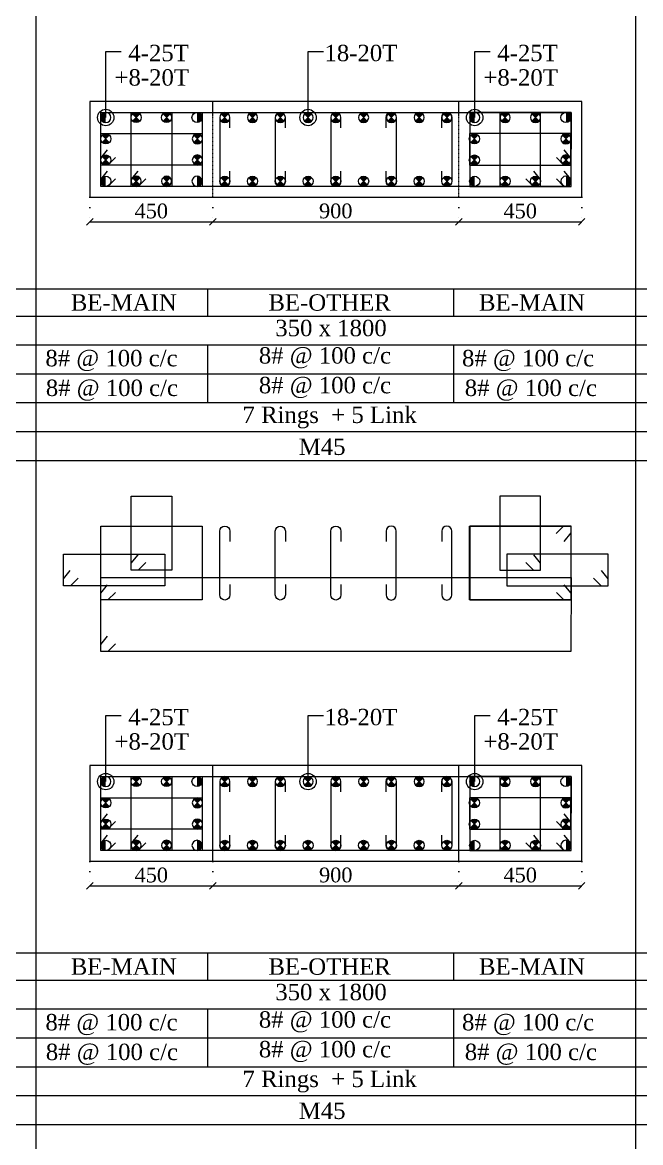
# Model space of a CAD drawing. Header units: millimetres. Extents: x 303 to 27724, y 300 to 68956.
# Drawn here: x 14513 to 16775, y 17900 to 21996 of the extents above; entities that cross this region are included whole.
import ezdxf

# ---------------------------------------------------------------- set-up
doc = ezdxf.new("R2010")
doc.units = ezdxf.units.MM
doc.linetypes.add('( Hidden )', pattern=[0.375, 0.25, -0.125])
doc.linetypes.add('DOT2', pattern=[0.125, 0, -0.125])
doc.layers.get('Defpoints').update_dxf_attribs({"lineweight": 0})
for name, color, linetype, lineweight in [('S-COL. STEEL DIA', 1, 'Continuous', 9), ('S-DIM FOOTING', 7, 'Continuous', 0), ('S-SECTION', 5, 'Continuous', 0), ('S-SECTION MARK', 7, 'Continuous', 0), ('S-SHEET', 7, 'Continuous', 0), ('S-STEEL', 1, 'Continuous', 9), ('S-STEEL-1', 1, 'Continuous', 0), ('S-STEEL-1 C.S.', 106, 'Continuous', 0), ('S-TEXT', 7, 'Continuous', 0)]:
    doc.layers.add(name, color=color, linetype=linetype, lineweight=lineweight)
doc.styles.add('AR', font='ARIALUNI.TTF', dxfattribs={"width": 0.8})
doc.styles.add('S-ROMANS', font='times.ttf')
doc.styles.add('TEXT', font='times.ttf')
doc.dimstyles.new('100', dxfattribs={"dimtxt": 180, "dimasz": 80, "dimexe": 0.18, "dimexo": 0.0625, "dimgap": 1, "dimtad": 1, "dimdec": 0, "dimzin": 0, "dimdsep": 46, "dimtxsty": 'AR', "dimblk": 'DOT', "dimcen": 0.09, "dimse1": 1, "dimse2": 1, "dimclrd": 50, "dimclrt": 256, "dimadec": 0, "dimazin": 0, "dimtfac": 1, "dimtdec": 0, "dimtix": 1, "dimtofl": 0, "dimtmove": 2, "dimatfit": 0, "dimfxl": 1, "dimtolj": 1, "dimtzin": 0, "dimlwd": -1, "dimarcsym": 0})
doc.dimstyles.new('SETU', dxfattribs={"dimtxt": 230, "dimasz": 0.2, "dimexe": 0.1, "dimexo": 0.1, "dimgap": 0.05, "dimtad": 1, "dimdec": 0, "dimzin": 0, "dimdsep": 46, "dimtxsty": 'TEXT', "dimblk": 'OBLIQUE', "dimcen": 0.09, "dimdle": 0.1, "dimclrd": 4, "dimclre": 256, "dimclrt": 256, "dimadec": 1, "dimazin": 0, "dimtfac": 1, "dimtdec": 0, "dimtix": 1, "dimtofl": 0, "dimtmove": 2, "dimatfit": 0, "dimfxl": 1, "dimtolj": 1, "dimtzin": 0, "dimlwd": -1, "dimlwe": -1, "dimarcsym": 1})

# ---------------------------------------------------------------- blocks, each defined once
blk = doc.blocks.new('*U17')
at = {"layer": 'S-COL. STEEL DIA'}
h = blk.add_hatch(color=256, dxfattribs=at)
h.dxf.hatch_style = 1
h.paths.add_polyline_path([(0, 18.5, 0.414214), (-18.5, 0, 0.414214), (0, -18.5)])
at = {"layer": 'S-COL. STEEL DIA', "lineweight": 5}
blk.add_circle((0, 0), 18.5, dxfattribs=at)
blk = doc.blocks.new('*U18')
at = {"layer": 'S-COL. STEEL DIA'}
h = blk.add_hatch(color=256, dxfattribs=at)
h.dxf.hatch_style = 1
h.paths.add_polyline_path([(0, 0), (0, -18.5, 0.198912), (13, -13)])
h.paths.add_polyline_path([(0, 0), (-13, -13, 0.198912), (0, -18.5)])
h.paths.add_polyline_path([(0, 18.5, 0.198912), (-13, 13), (0, 0)])
h.paths.add_polyline_path([(13, 13, 0.198912), (0, 18.5), (0, 0)])
at = {"layer": 'S-COL. STEEL DIA', "lineweight": 5}
for p, q in [((-13, 13), (13, -13)), ((13, 13), (-13, -13))]:
    blk.add_line(p, q, dxfattribs=at)
blk.add_circle((0, 0), 18.5, dxfattribs=at)
blk = doc.blocks.new('_Oblique')
at = {"color": 0, "linetype": 'ByBlock', "lineweight": -2}
blk.add_line((-0.5, -0.5), (0.5, 0.5), dxfattribs=at)
blk = doc.blocks.new('*D1750')
at = {"layer": 'Defpoints', "color": 0}
for p in [(14759.7, 18928.8), (15209.7, 18928.8), (15209.7, 18838.9)]:
    blk.add_point(p, dxfattribs=at)
at = {"layer": 'S-DIM FOOTING', "linetype": 'DOT2', "ltscale": 300}
for p, q in [((14759.7, 18928.7), (14759.7, 18838.8)), ((15209.7, 18928.7), (15209.7, 18838.8))]:
    blk.add_line(p, q, dxfattribs=at)
at = {"layer": 'S-DIM FOOTING', "ltscale": 300}
blk.add_line((14759.5, 18838.9), (15209.8, 18838.9), dxfattribs=at)
at = {"layer": 'S-DIM FOOTING', "linetype": 'ByBlock', "xscale": 24, "yscale": 24, "zscale": 24, "rotation": 180}
blk.add_blockref('_Oblique', (14759.7, 18838.9), dxfattribs=at)
at = {"layer": 'S-DIM FOOTING', "linetype": 'ByBlock', "xscale": 24, "yscale": 24, "zscale": 24}
blk.add_blockref('_Oblique', (15209.7, 18838.9), dxfattribs=at)
at = {"layer": 'S-DIM FOOTING', "insert": (14984.7, 18878.4), "char_height": 54, "attachment_point": 5, "style": 'TEXT'}
blk.add_mtext('\\A1;450', dxfattribs=at)
blk = doc.blocks.new('*D1751')
at = {"layer": 'Defpoints', "color": 0}
for p in [(15209.7, 18928.8), (16109.7, 18928.8), (16109.7, 18838.9)]:
    blk.add_point(p, dxfattribs=at)
at = {"layer": 'S-DIM FOOTING', "linetype": 'DOT2', "ltscale": 300}
for p, q in [((15209.7, 18928.7), (15209.7, 18838.8)), ((16109.7, 18928.7), (16109.7, 18838.8))]:
    blk.add_line(p, q, dxfattribs=at)
at = {"layer": 'S-DIM FOOTING', "ltscale": 300}
blk.add_line((15209.5, 18838.9), (16109.8, 18838.9), dxfattribs=at)
at = {"layer": 'S-DIM FOOTING', "linetype": 'ByBlock', "xscale": 24, "yscale": 24, "zscale": 24, "rotation": 180}
blk.add_blockref('_Oblique', (15209.7, 18838.9), dxfattribs=at)
at = {"layer": 'S-DIM FOOTING', "linetype": 'ByBlock', "xscale": 24, "yscale": 24, "zscale": 24}
blk.add_blockref('_Oblique', (16109.7, 18838.9), dxfattribs=at)
at = {"layer": 'S-DIM FOOTING', "insert": (15659.7, 18878.5), "char_height": 54, "attachment_point": 5, "style": 'TEXT'}
blk.add_mtext('\\A1;900', dxfattribs=at)
blk = doc.blocks.new('*D1752')
at = {"layer": 'Defpoints', "color": 0}
for p in [(16109.7, 18928.8), (16559.7, 18928.8), (16559.7, 18838.9)]:
    blk.add_point(p, dxfattribs=at)
at = {"layer": 'S-DIM FOOTING', "linetype": 'DOT2', "ltscale": 300}
for p, q in [((16109.7, 18928.7), (16109.7, 18838.8)), ((16559.7, 18928.7), (16559.7, 18838.8))]:
    blk.add_line(p, q, dxfattribs=at)
at = {"layer": 'S-DIM FOOTING', "ltscale": 300}
blk.add_line((16109.5, 18838.9), (16559.8, 18838.9), dxfattribs=at)
at = {"layer": 'S-DIM FOOTING', "linetype": 'ByBlock', "xscale": 24, "yscale": 24, "zscale": 24, "rotation": 180}
blk.add_blockref('_Oblique', (16109.7, 18838.9), dxfattribs=at)
at = {"layer": 'S-DIM FOOTING', "linetype": 'ByBlock', "xscale": 24, "yscale": 24, "zscale": 24}
blk.add_blockref('_Oblique', (16559.7, 18838.9), dxfattribs=at)
at = {"layer": 'S-DIM FOOTING', "insert": (16334.7, 18878.4), "char_height": 54, "attachment_point": 5, "style": 'TEXT'}
blk.add_mtext('\\A1;450', dxfattribs=at)
blk = doc.blocks.new('_Dot')
at = {"linetype": 'ByBlock', "lineweight": -2}
blk.add_line((-0.5, 0), (-1, 0), dxfattribs=at)
at = {"linetype": 'ByBlock', "const_width": 0.5}
blk.add_lwpolyline([(-0.25, 0, 1), (0.25, 0, 1)], format="xyb", close=True, dxfattribs=at)
blk = doc.blocks.new('*D1806')
at = {"layer": 'Defpoints', "color": 0}
for p in [(14759.7, 21356.8), (15209.7, 21356.8), (15209.7, 21267)]:
    blk.add_point(p, dxfattribs=at)
at = {"layer": 'S-DIM FOOTING', "linetype": 'DOT2', "ltscale": 300}
for p, q in [((14759.7, 21356.7), (14759.7, 21266.9)), ((15209.7, 21356.7), (15209.7, 21266.9))]:
    blk.add_line(p, q, dxfattribs=at)
at = {"layer": 'S-DIM FOOTING', "ltscale": 300}
blk.add_line((14759.5, 21267), (15209.8, 21267), dxfattribs=at)
at = {"layer": 'S-DIM FOOTING', "linetype": 'ByBlock', "xscale": 24, "yscale": 24, "zscale": 24, "rotation": 180}
blk.add_blockref('_Oblique', (14759.7, 21267), dxfattribs=at)
at = {"layer": 'S-DIM FOOTING', "linetype": 'ByBlock', "xscale": 24, "yscale": 24, "zscale": 24}
blk.add_blockref('_Oblique', (15209.7, 21267), dxfattribs=at)
at = {"layer": 'S-DIM FOOTING', "insert": (14984.7, 21306.4), "char_height": 54, "attachment_point": 5, "style": 'TEXT'}
blk.add_mtext('\\A1;450', dxfattribs=at)
blk = doc.blocks.new('*D1807')
at = {"layer": 'Defpoints', "color": 0}
for p in [(15209.7, 21356.8), (16109.7, 21356.8), (16109.7, 21267)]:
    blk.add_point(p, dxfattribs=at)
at = {"layer": 'S-DIM FOOTING', "linetype": 'DOT2', "ltscale": 300}
for p, q in [((15209.7, 21356.7), (15209.7, 21266.9)), ((16109.7, 21356.7), (16109.7, 21266.9))]:
    blk.add_line(p, q, dxfattribs=at)
at = {"layer": 'S-DIM FOOTING', "ltscale": 300}
blk.add_line((15209.5, 21267), (16109.8, 21267), dxfattribs=at)
at = {"layer": 'S-DIM FOOTING', "linetype": 'ByBlock', "xscale": 24, "yscale": 24, "zscale": 24, "rotation": 180}
blk.add_blockref('_Oblique', (15209.7, 21267), dxfattribs=at)
at = {"layer": 'S-DIM FOOTING', "linetype": 'ByBlock', "xscale": 24, "yscale": 24, "zscale": 24}
blk.add_blockref('_Oblique', (16109.7, 21267), dxfattribs=at)
at = {"layer": 'S-DIM FOOTING', "insert": (15659.7, 21306.5), "char_height": 54, "attachment_point": 5, "style": 'TEXT'}
blk.add_mtext('\\A1;900', dxfattribs=at)
blk = doc.blocks.new('*D1808')
at = {"layer": 'Defpoints', "color": 0}
for p in [(16109.7, 21356.8), (16559.7, 21356.8), (16559.7, 21267)]:
    blk.add_point(p, dxfattribs=at)
at = {"layer": 'S-DIM FOOTING', "linetype": 'DOT2', "ltscale": 300}
for p, q in [((16109.7, 21356.7), (16109.7, 21266.9)), ((16559.7, 21356.7), (16559.7, 21266.9))]:
    blk.add_line(p, q, dxfattribs=at)
at = {"layer": 'S-DIM FOOTING', "ltscale": 300}
blk.add_line((16109.5, 21267), (16559.8, 21267), dxfattribs=at)
at = {"layer": 'S-DIM FOOTING', "linetype": 'ByBlock', "xscale": 24, "yscale": 24, "zscale": 24, "rotation": 180}
blk.add_blockref('_Oblique', (16109.7, 21267), dxfattribs=at)
at = {"layer": 'S-DIM FOOTING', "linetype": 'ByBlock', "xscale": 24, "yscale": 24, "zscale": 24}
blk.add_blockref('_Oblique', (16559.7, 21267), dxfattribs=at)
at = {"layer": 'S-DIM FOOTING', "insert": (16334.7, 21306.4), "char_height": 54, "attachment_point": 5, "style": 'TEXT'}
blk.add_mtext('\\A1;450', dxfattribs=at)

msp = doc.modelspace()

# ---------------------------------------------------------------- linework, layer by layer
at = {"layer": 'S-SECTION'}
for points, elevation in [([(16559.7, 21356.8), (16559.7, 21706.8), (14759.7, 21706.8), (14759.7, 21356.8)], 2.3), ([(16559.7, 18928.8), (16559.7, 19278.8), (14759.7, 19278.8), (14759.7, 18928.8)], 2.4)]:
    msp.add_lwpolyline(points, close=True, dxfattribs=dict(at, elevation=elevation))
at = {"layer": 'S-SHEET'}
for p, q in [((14562.7, 68956, 0.5), (14562.7, 299.8, 1)), ((16756.3, 68956, 1.3), (16756.3, 299.8, 1.9)), ((303, 21022, 7.4), (27724.1, 21022, 7.4)), ((15190.1, 21021.9, -0.5), (15190.1, 20922.3, -0.5)), ((16090.1, 21021.9, -0.5), (16090.1, 20922.3, -0.5)), ((303, 20922.5, -0.4), (27724.1, 20922.5, -0.5)), ((303, 20817.3, -0.4), (27724.1, 20817.3, -0.5)), ((303, 20817.3, -0.4), (27724.1, 20817.3, -0.5)), ((15190.1, 20817.1, -0.5), (15190.1, 20605.8, -0.5)), ((16090.1, 20817.1, -0.5), (16090.1, 20605.8, -0.5)), ((303, 20711.5, -0.4), (27724.1, 20711.5, -0.5)), ((303, 20606, -0.4), (27724.1, 20606, -0.4)), ((303, 20500.5, -0.4), (27724.1, 20500.5, -0.5)), ((303, 18594, 7.5), (27724.1, 18594, 7.5)), ((15190.1, 18593.8, 1.7), (15190.1, 18494.3, 1.7)), ((16090.1, 18593.8, 1.7), (16090.1, 18494.3, 1.7)), ((303, 18494.4, -0.4), (27724.1, 18494.4, -0.4)), ((303, 18389.2, -0.4), (27724.1, 18389.2, -0.4)), ((303, 18389.2, -0.4), (27724.1, 18389.2, -0.4)), ((15190.1, 18389, 1.7), (15190.1, 18177.7, 1.7)), ((16090.1, 18389, 1.7), (16090.1, 18177.7, 1.7)), ((303, 18283.4, -0.4), (27724.1, 18283.4, -0.4)), ((303, 18177.9, -0.4), (27724.1, 18177.9, -0.4)), ((303, 18072.4, -0.4), (27724.1, 18072.4, -0.4))]:
    msp.add_line(p, q, dxfattribs=at)
at = {"layer": 'S-SHEET', "color": 0}
for p, q in [((303, 20394.9, -0.4), (27724.1, 20394.9, -0.5)), ((303, 17966.9, -0.4), (27724.1, 17966.9, -0.4))]:
    msp.add_line(p, q, dxfattribs=at)
at = {"layer": 'S-STEEL', "color": 1}
for points, elevation in [([(14853.2, 21424.2), (14825.7, 21396.8), (14799.6, 21396.8), (14799.7, 21666.8), (16520.5, 21666.8), (16520.4, 21396.8), (14799.6, 21396.8), (14799.6, 21421.9), (14824.8, 21452.7)], 2.3), ([(16466.1, 20127), (16493.6, 20154.3), (16519.7, 20154.3), (16519.7, 19884.3), (16148.9, 19884.3), (16148.9, 20154.3), (16519.7, 20154.3), (16519.7, 20129.3), (16494.5, 20098.4)], 2.4), ([(14853.2, 19723.5), (14825.7, 19696.2), (14799.6, 19696.2), (14799.7, 19966.2), (16520.5, 19966.2), (16520.4, 19696.2), (14799.6, 19696.2), (14799.6, 19721.2), (14824.8, 19752.1)], 2.4), ([(14853.2, 18996.1), (14825.7, 18968.8), (14799.6, 18968.8), (14799.7, 19238.8), (16520.5, 19238.8), (16520.4, 18968.8), (14799.6, 18968.8), (14799.6, 18993.8), (14824.8, 19024.7)], 2.4)]:
    msp.add_lwpolyline(points, dxfattribs=dict(at, elevation=elevation))
at = {"layer": 'S-STEEL', "color": 3}
for points, elevation in [([(15272.1, 21610.7), (15272.1, 21648.4, 1), (15235.2, 21648.4), (15235.2, 21415.3, 1), (15272.1, 21415.3), (15272.1, 21452.5)], 2.3), ([(15475.3, 21610.7), (15475.3, 21648.4, 1), (15438.4, 21648.4), (15438.4, 21415.3, 1), (15475.3, 21415.3), (15475.3, 21452.5)], 2.3), ([(15678.5, 21610.7), (15678.5, 21648.4, 1), (15641.6, 21648.4), (15641.6, 21415.3, 1), (15678.5, 21415.3), (15678.5, 21452.5)], 2.3), ([(15844, 21610.7), (15844, 21648.4, -1), (15880.9, 21648.4), (15880.9, 21415.3, -1), (15844, 21415.3), (15844, 21452.5)], 2.3), ([(16047.3, 21610.7), (16047.3, 21648.4, -1), (16084.2, 21648.4), (16084.2, 21415.3, -1), (16047.3, 21415.3), (16047.3, 21452.5)], 2.3), ([(15272.1, 19940.4), (15272.1, 19902.7, -1), (15235.2, 19902.7), (15235.2, 20135.8, -1), (15272.1, 20135.8), (15272.1, 20098.5)], 2.4), ([(15475.3, 19940.4), (15475.3, 19902.7, -1), (15438.4, 19902.7), (15438.4, 20135.8, -1), (15475.3, 20135.8), (15475.3, 20098.5)], 2.4), ([(15678.5, 19940.4), (15678.5, 19902.7, -1), (15641.6, 19902.7), (15641.6, 20135.8, -1), (15678.5, 20135.8), (15678.5, 20098.5)], 2.4), ([(15844, 19940.4), (15844, 19902.7, 1), (15880.9, 19902.7), (15880.9, 20135.8, 1), (15844, 20135.8), (15844, 20098.5)], 2.4), ([(16047.3, 19940.4), (16047.3, 19902.7, 1), (16084.2, 19902.7), (16084.2, 20135.8, 1), (16047.3, 20135.8), (16047.3, 20098.5)], 2.4), ([(15272.1, 19182.6), (15272.1, 19220.3, 1), (15235.2, 19220.3), (15235.2, 18987.2, 1), (15272.1, 18987.2), (15272.1, 19024.5)], 2.4), ([(15475.3, 19182.6), (15475.3, 19220.3, 1), (15438.4, 19220.3), (15438.4, 18987.2, 1), (15475.3, 18987.2), (15475.3, 19024.5)], 2.4), ([(15678.5, 19182.6), (15678.5, 19220.3, 1), (15641.6, 19220.3), (15641.6, 18987.2, 1), (15678.5, 18987.2), (15678.5, 19024.5)], 2.4), ([(15844, 19182.6), (15844, 19220.3, -1), (15880.9, 19220.3), (15880.9, 18987.2, -1), (15844, 18987.2), (15844, 19024.5)], 2.4), ([(16047.3, 19182.6), (16047.3, 19220.3, -1), (16084.2, 19220.3), (16084.2, 18987.2, -1), (16047.3, 18987.2), (16047.3, 19024.5)], 2.4)]:
    msp.add_lwpolyline(points, format="xyb", dxfattribs=dict(at, elevation=elevation))
at = {"layer": 'S-STEEL-1', "color": 6}
for points, elevation in [([(14853.2, 21424.2), (14825.7, 21396.8), (14799.6, 21396.8), (14799.7, 21666.8), (15170.5, 21666.8), (15170.4, 21396.8), (14799.6, 21396.8), (14799.6, 21421.9), (14824.8, 21452.7)], 2.3), ([(16466.9, 21424.2), (16494.4, 21396.8), (16520.5, 21396.8), (16520.5, 21666.8), (16149.7, 21666.8), (16149.7, 21396.8), (16520.5, 21396.8), (16520.5, 21421.9), (16495.3, 21452.7)], 2.3), ([(14853.2, 19911.6), (14825.7, 19884.3), (14799.6, 19884.3), (14799.7, 20154.3), (15170.5, 20154.3), (15170.4, 19884.3), (14799.6, 19884.3), (14799.6, 19909.3), (14824.8, 19940.2)], 2.4), ([(16466.9, 19911.6), (16494.4, 19884.3), (16520.5, 19884.3), (16520.5, 20154.3), (16149.7, 20154.3), (16149.7, 19884.3), (16520.5, 19884.3), (16520.5, 19909.3), (16495.3, 19940.2)], 2.4), ([(14853.2, 18996.1), (14825.7, 18968.8), (14799.6, 18968.8), (14799.7, 19238.8), (15170.5, 19238.8), (15170.4, 18968.8), (14799.6, 18968.8), (14799.6, 18993.8), (14824.8, 19024.7)], 2.4), ([(16466.9, 18996.1), (16494.4, 18968.8), (16520.5, 18968.8), (16520.5, 19238.8), (16149.7, 19238.8), (16149.7, 18968.8), (16520.5, 18968.8), (16520.5, 18993.8), (16495.3, 19024.7)], 2.4)]:
    msp.add_lwpolyline(points, dxfattribs=dict(at, elevation=elevation))
at = {"layer": 'S-STEEL-1', "color": 41}
for points, elevation in [([(14964.5, 21424.2), (14937, 21396.8), (14910.9, 21396.8), (14910.9, 21666.8), (15060.4, 21666.8), (15060.4, 21396.8), (14910.9, 21396.8), (14910.9, 21421.9), (14936.1, 21452.7)], 2.3), ([(16355.6, 21424.2), (16383.1, 21396.8), (16409.2, 21396.8), (16409.2, 21666.8), (16259.7, 21666.8), (16259.7, 21396.8), (16409.2, 21396.8), (16409.2, 21421.9), (16384, 21452.7)], 2.3), ([(14853.2, 21501.9), (14825.7, 21474.5), (14799.6, 21474.5), (14799.7, 21589.6), (15170.5, 21589.6), (15170.4, 21474.5), (14799.6, 21474.5), (14799.6, 21499.6), (14824.8, 21530.4)], 2.3), ([(16466.9, 21501.9), (16494.4, 21474.5), (16520.4, 21474.5), (16520.4, 21589.6), (16149.6, 21589.6), (16149.6, 21474.5), (16520.4, 21474.5), (16520.4, 21499.6), (16495.3, 21530.4)], 2.3), ([(14964.5, 20021), (14937, 19993.7), (14910.9, 19993.7), (14910.9, 20263.7), (15060.4, 20263.7), (15060.4, 19993.7), (14910.9, 19993.7), (14910.9, 20018.7), (14936.1, 20049.6)], 2.4), ([(16355.6, 20021), (16383.1, 19993.7), (16409.2, 19993.7), (16409.2, 20263.7), (16259.7, 20263.7), (16259.7, 19993.7), (16409.2, 19993.7), (16409.2, 20018.7), (16384, 20049.6)], 2.4), ([(14716.8, 19963.7), (14689.3, 19936.4), (14663.2, 19936.4), (14663.2, 20051.4), (15034, 20051.4), (15034, 19936.4), (14663.2, 19936.4), (14663.2, 19961.4), (14688.4, 19992.3)], 2.4), ([(16603.3, 19963.7), (16630.8, 19936.4), (16656.8, 19936.4), (16656.8, 20051.4), (16286, 20051.4), (16286.1, 19936.4), (16656.8, 19936.4), (16656.8, 19961.4), (16631.7, 19992.3)], 2.4), ([(14964.5, 18996.1), (14937, 18968.8), (14910.9, 18968.8), (14910.9, 19238.8), (15060.4, 19238.8), (15060.4, 18968.8), (14910.9, 18968.8), (14910.9, 18993.8), (14936.1, 19024.7)], 2.4), ([(16355.6, 18996.1), (16383.1, 18968.8), (16409.2, 18968.8), (16409.2, 19238.8), (16259.7, 19238.8), (16259.7, 18968.8), (16409.2, 18968.8), (16409.2, 18993.8), (16384, 19024.7)], 2.4), ([(14853.2, 19073.8), (14825.7, 19046.5), (14799.6, 19046.5), (14799.7, 19161.5), (15170.5, 19161.5), (15170.4, 19046.5), (14799.6, 19046.5), (14799.6, 19071.5), (14824.8, 19102.4)], 2.4), ([(16466.9, 19073.8), (16494.4, 19046.5), (16520.4, 19046.5), (16520.4, 19161.5), (16149.6, 19161.5), (16149.6, 19046.5), (16520.4, 19046.5), (16520.4, 19071.5), (16495.3, 19102.4)], 2.4)]:
    msp.add_lwpolyline(points, dxfattribs=dict(at, elevation=elevation))
at = {"layer": 'S-STEEL-1 C.S.', "color": 8, "linetype": '( Hidden )'}
for p, q in [((15209.7, 21356.8, 2.3), (15209.7, 21706.8, 2.3)), ((16109.7, 21356.8, 2.3), (16109.7, 21706.8, 2.3)), ((15209.7, 18928.8, 2.4), (15209.7, 19278.8, 2.4)), ((16109.7, 18928.8, 2.4), (16109.7, 19278.8, 2.4))]:
    msp.add_line(p, q, dxfattribs=at)

# ---------------------------------------------------------------- block references
at = {"layer": 'S-COL. STEEL DIA', "xscale": -1, "rotation": 180}
for name, p in [('*U17', (14818.1, 21648.4, 2.3)), ('*U18', (15253.6, 21648.4, 2.3)), ('*U18', (15355.2, 21648.4, 2.3)), ('*U18', (15456.8, 21648.4, 2.3)), ('*U18', (15558.4, 21648.4, 2.3)), ('*U18', (15660.1, 21648.4, 2.3)), ('*U18', (15761.7, 21648.4, 2.3)), ('*U18', (15863.3, 21648.4, 2.3)), ('*U18', (15964.9, 21648.4, 2.3)), ('*U18', (16066.5, 21648.4, 2.3)), ('*U17', (16168.1, 21648.4, 2.3)), ('*U18', (16279.4, 21648.4, 2.3)), ('*U18', (16390.7, 21648.4, 2.3)), ('*U17', (14818.1, 19220.3, 2.4)), ('*U18', (15253.6, 19220.3, 2.4)), ('*U18', (15355.2, 19220.3, 2.4)), ('*U18', (15456.8, 19220.3, 2.4)), ('*U18', (15558.4, 19220.3, 2.4)), ('*U18', (15660.1, 19220.3, 2.4)), ('*U18', (15761.7, 19220.3, 2.4)), ('*U18', (15863.3, 19220.3, 2.4)), ('*U18', (15964.9, 19220.3, 2.4)), ('*U18', (16066.5, 19220.3, 2.4)), ('*U17', (16168.1, 19220.3, 2.4)), ('*U18', (16279.4, 19220.3, 2.4)), ('*U18', (16390.7, 19220.3, 2.4))]:
    msp.add_blockref(name, p, dxfattribs=at)
at = {"layer": 'S-COL. STEEL DIA', "rotation": 180}
for name, p in [('*U18', (14929.4, 21648.4, 2.3)), ('*U18', (15040.7, 21648.4, 2.3)), ('*U17', (15152, 21648.4, 2.3)), ('*U17', (16502, 21648.4, 2.3)), ('*U18', (14929.4, 19220.3, 2.4)), ('*U18', (15040.7, 19220.3, 2.4)), ('*U17', (15152, 19220.3, 2.4)), ('*U17', (16502, 19220.3, 2.4))]:
    msp.add_blockref(name, p, dxfattribs=at)
at = {"layer": 'S-COL. STEEL DIA'}
for name, p in [('*U18', (14818.1, 21570.7, 2.3)), ('*U18', (16166.9, 21570.7, 2.3)), ('*U18', (14818.1, 21493, 2.3)), ('*U18', (16166.9, 21493, 2.3)), ('*U17', (14818.1, 21415.3, 2.3)), ('*U18', (15253.6, 21415.3, 2.3)), ('*U18', (15355.2, 21415.3, 2.3)), ('*U18', (15456.8, 21415.3, 2.3)), ('*U18', (15558.4, 21415.3, 2.3)), ('*U18', (15660.1, 21415.3, 2.3)), ('*U18', (15761.7, 21415.3, 2.3)), ('*U18', (15863.3, 21415.3, 2.3)), ('*U18', (15964.9, 21415.3, 2.3)), ('*U18', (16066.5, 21415.3, 2.3)), ('*U17', (16168.1, 21415.3, 2.3)), ('*U18', (16279.4, 21415.3, 2.3)), ('*U18', (16390.7, 21415.3, 2.3)), ('*U18', (14818.1, 19142.6, 2.4)), ('*U18', (16166.9, 19142.6, 2.4)), ('*U18', (14818.1, 19064.9, 2.4)), ('*U18', (16166.9, 19064.9, 2.4)), ('*U17', (14818.1, 18987.2, 2.4)), ('*U18', (15253.6, 18987.2, 2.4)), ('*U18', (15355.2, 18987.2, 2.4)), ('*U18', (15456.8, 18987.2, 2.4)), ('*U18', (15558.4, 18987.2, 2.4)), ('*U18', (15660.1, 18987.2, 2.4)), ('*U18', (15761.7, 18987.2, 2.4)), ('*U18', (15863.3, 18987.2, 2.4)), ('*U18', (15964.9, 18987.2, 2.4)), ('*U18', (16066.5, 18987.2, 2.4)), ('*U17', (16168.1, 18987.2, 2.4)), ('*U18', (16279.4, 18987.2, 2.4)), ('*U18', (16390.7, 18987.2, 2.4))]:
    msp.add_blockref(name, p, dxfattribs=at)
at = {"layer": 'S-COL. STEEL DIA', "xscale": -1}
for name, p in [('*U18', (15153.2, 21570.7, 2.3)), ('*U18', (16502, 21570.7, 2.3)), ('*U18', (15153.2, 21493, 2.3)), ('*U18', (16502, 21493, 2.3)), ('*U18', (14929.4, 21415.3, 2.3)), ('*U18', (15040.7, 21415.3, 2.3)), ('*U17', (15152, 21415.3, 2.3)), ('*U17', (16502, 21415.3, 2.3)), ('*U18', (15153.2, 19142.6, 2.4)), ('*U18', (16502, 19142.6, 2.4)), ('*U18', (15153.2, 19064.9, 2.4)), ('*U18', (16502, 19064.9, 2.4)), ('*U18', (14929.4, 18987.2, 2.4)), ('*U18', (15040.7, 18987.2, 2.4)), ('*U17', (15152, 18987.2, 2.4)), ('*U17', (16502, 18987.2, 2.4))]:
    msp.add_blockref(name, p, dxfattribs=at)

# ---------------------------------------------------------------- texts
at = {"layer": 'S-TEXT', "color": 7, "style": 'TEXT'}
for s, p in [('4-25T', (14900.6, 21854.4, 2.3)), ('18-20T', (15618.3, 21854.4, 2.3)), ('4-25T', (16250.6, 21854.4, 2.3)), ('+8-20T', (14850.1, 21765, 2.3)), ('+8-20T', (16200.1, 21765, 2.3)), ('4-25T', (14900.6, 19426.3, 2.4)), ('18-20T', (15618.3, 19426.3, 2.4)), ('4-25T', (16250.6, 19426.3, 2.4)), ('+8-20T', (14850.1, 19337, 2.4)), ('+8-20T', (16200.1, 19337, 2.4))]:
    msp.add_text(s, height=60, dxfattribs=at).set_placement(p)
at = {"layer": 'S-TEXT', "style": 'S-ROMANS'}
for s, p in [('BE-MAIN ', (14690.2, 20942.1, -0.5)), ('BE-OTHER', (15413.2, 20942.1, -0.5)), ('BE-MAIN ', (16183.7, 20942.1, -0.5)), ('350 x 1800', (15438.4, 20848.8, -0.5)), ('8# @ 100 c/c', (15378.2, 20748.6, -0.5)), ('8# @ 100 c/c', (14597.2, 20738.6, -0.5)), ('8# @ 100 c/c', (16121.7, 20738.6, -0.5)), ('8# @ 100 c/c', (14598.7, 20630, -0.5)), ('8# @ 100 c/c', (15378.2, 20640, -0.5)), ('8# @ 100 c/c', (16131.7, 20630, -0.5)), ('7 Rings  + 5 Link', (15318.4, 20531.5, -0.5)), ('M45', (15524.3, 20414.7, -0.5)), ('BE-MAIN ', (14690.2, 18514, 1.6)), ('BE-OTHER', (15413.2, 18514, 1.6)), ('BE-MAIN ', (16183.7, 18514, 1.6)), ('350 x 1800', (15438.4, 18420.8, 1.6)), ('8# @ 100 c/c', (14597.2, 18310.5, 1.6)), ('8# @ 100 c/c', (15378.2, 18320.5, 1.6)), ('8# @ 100 c/c', (16121.7, 18310.5, 1.6)), ('8# @ 100 c/c', (15378.2, 18211.9, 1.6)), ('8# @ 100 c/c', (14598.7, 18201.9, 1.6)), ('8# @ 100 c/c', (16131.7, 18201.9, 1.6)), ('7 Rings  + 5 Link', (15318.4, 18103.4, 1.6)), ('M45', (15524.3, 17986.7, 1.6))]:
    msp.add_text(s, height=60, dxfattribs=at).set_placement(p)

# ---------------------------------------------------------------- dimensions: what is measured, and where the dimension line sits
at = {"layer": 'S-DIM FOOTING', "ltscale": 300}
for base, p1, p2, picture, middle in [((15209.7, 21267, 1.9), (14759.7, 21356.8, 2.3), (15209.7, 21356.8, 2.3), '*D1806', (14984.7, 21306.4, 1.9)), ((16109.7, 21267, 1.9), (15209.7, 21356.8, 2.3), (16109.7, 21356.8, 2.3), '*D1807', (15659.7, 21306.5, 1.9)), ((16559.7, 21267, 1.9), (16109.7, 21356.8, 2.3), (16559.7, 21356.8, 2.3), '*D1808', (16334.7, 21306.4, 1.9)), ((15209.7, 18838.9, 2), (14759.7, 18928.8, 2.4), (15209.7, 18928.8, 2.4), '*D1750', (14984.7, 18878.4, 2)), ((16109.7, 18838.9, 2), (15209.7, 18928.8, 2.4), (16109.7, 18928.8, 2.4), '*D1751', (15659.7, 18878.5, 2)), ((16559.7, 18838.9, 2), (16109.7, 18928.8, 2.4), (16559.7, 18928.8, 2.4), '*D1752', (16334.7, 18878.4, 2))]:
    dim = msp.add_linear_dim(base=base, p1=p1, p2=p2, angle=180, dimstyle='SETU', override={"dimscale": 1.2, "dimtxt": 45, "dimasz": 20, "dimgap": 10, "dimblk1": 'Oblique', "dimblk2": 'Oblique', "dimsah": 1, "dimclrd": 256, "dimarcsym": 1}, dxfattribs=at)
    dim.commit()
    dim.dimension.update_dxf_attribs({"geometry": picture, "text_midpoint": middle})

# ---------------------------------------------------------------- leaders
at = {"layer": 'S-SECTION MARK'}
for points in [[(14818.1, 21648.4, 2.3), (14818.1, 21890.2, 2.3), (14874.5, 21890.2, 2.3)], [(15558.4, 21648.4, 2.3), (15558.4, 21890.2, 2.3), (15614.9, 21890.2, 2.3)], [(16168.1, 21648.4, 2.3), (16168.1, 21890.2, 2.3), (16224.5, 21890.2, 2.3)], [(14818.1, 19220.3, 2.4), (14818.1, 19462.2, 2.4), (14874.5, 19462.2, 2.4)], [(15558.4, 19220.3, 2.4), (15558.4, 19462.2, 2.4), (15614.9, 19462.2, 2.4)], [(16168.1, 19220.3, 2.4), (16168.1, 19462.2, 2.4), (16224.5, 19462.2, 2.4)]]:
    msp.add_leader(points, dimstyle='100', override={"dimasz": 60, "dimtad": 0, "dimclrd": 256, "dimldrblk": 'DotBlank', "dimfxl": 50, "dimfxlon": 1, "dimarcsym": 1}, dxfattribs=at)

doc.saveas('drawing.dxf')
